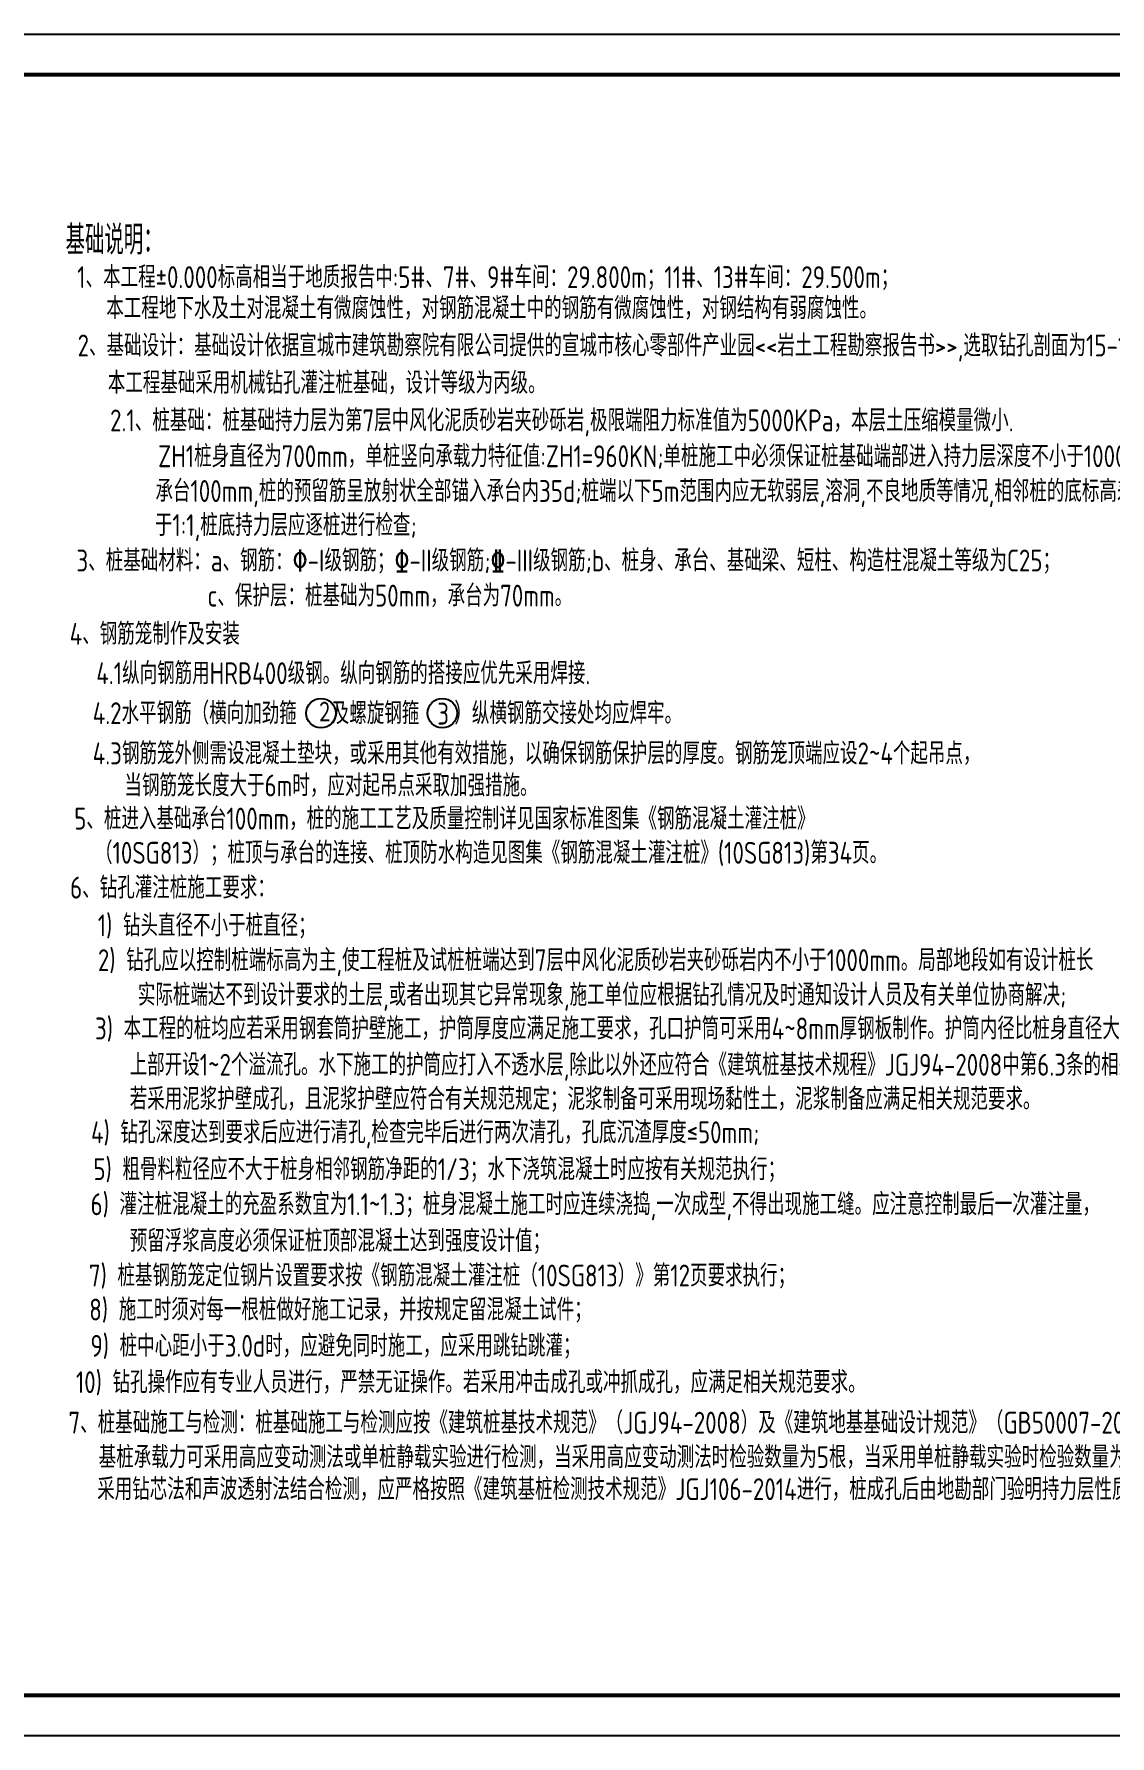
# Model space of a CAD drawing. Extents: x -2746917 to -971774, y -3334247 to -3250358.
# Drawn here: x -2319584 to -2293047, y -3316173 to -3274173 of the extents above; entities that cross this region are included whole.
import ezdxf

# ---------------------------------------------------------------- set-up
doc = ezdxf.new("R2010")
doc.units = 0
doc.header["$LTSCALE"] = 1000
doc.header["$MEASUREMENT"] = 0
doc.layers.get('0').update_dxf_attribs({"linetype": 'CONTINUOUS'})
doc.layers.add('PUB_TITLE', color=4, linetype='CONTINUOUS')
doc.layers.add('TEXT', color=7, linetype='CONTINUOUS')
doc.layers.add('yichutu', color=7, linetype='CONTINUOUS', true_color=0xffffff, plot=False)
doc.styles.add('hztxt', font='tssdeng.shx', dxfattribs={"width": 0.8, "bigfont": 'tssdchn.shx'})
doc.styles.add('TSSD_Rein', font='Tssdeng.shx', dxfattribs={"width": 0.75, "bigfont": 'hztxt.shx'})

# ---------------------------------------------------------------- blocks, each defined once
blk = doc.blocks.new('yct-743-420-74300-42000-100-2002.0')
at = {"layer": 'yichutu', "color": 7, "true_color": 0xffffff}
blk.add_lwpolyline([(0, 0), (0, 42000), (74300, 42000), (74300, 0)], close=True, dxfattribs=at)
blk = doc.blocks.new('A$C6B365CFD')
at = {"layer": 'PUB_TITLE'}
blk.add_lwpolyline([(-70467, -17093), (-70467, 24907), (3833, 24907), (3833, -17093)], close=True, dxfattribs=at)
at = {"layer": 'PUB_TITLE', "const_width": 100}
blk.add_lwpolyline([(2833, -16093), (2833, 23907), (-69753, 23907), (-69753, -16093), (2833, -16093)], dxfattribs=at)

msp = doc.modelspace()

# ---------------------------------------------------------------- linework, layer by layer
at = {"layer": 'TEXT'}
for centre in [(-2312508.18, -3290931.56), (-2309514.98, -3290931.56)]:
    msp.add_circle(centre, 363.9, dxfattribs=at)

# ---------------------------------------------------------------- block references
at = {"ltscale": 1.5}
msp.add_blockref('A$C6B365CFD', (-2283948.99, -3299080.41), dxfattribs=at)
at = {"layer": 'yichutu'}
msp.add_blockref('yct-743-420-74300-42000-100-2002.0', (-2354415.7, -3316173.05), dxfattribs=at)

# ---------------------------------------------------------------- texts
at = {"layer": 'TEXT'}
for s, height, style, width, p in [('基础说明：', 720, 'hztxt', 0.7, (-2318805.25, -3279613.97)), ('本工程地下水及土对混凝土有微腐蚀性，对钢筋混凝土中的钢筋有微腐蚀性，对钢结构有弱腐蚀性。', 540, 'TSSD_Rein', 0.8, (-2317801.93, -3281207.49, 120)), ('本工程基础采用机械钻孔灌注桩基础，设计等级为丙级。', 540, 'TSSD_Rein', 0.8, (-2317765.64, -3283050.5, 120)), ('2.1、桩基础：桩基础持力层为第7层中风化泥质砂岩夹砂砾岩,极限端阻力标准值为5000KPa，本层土压缩模量微小.', 540, 'TSSD_Rein', 0.8, (-2317708.44, -3283978.16, 120)), ('ZH1桩身直径为700mm，单桩竖向承载力特征值:ZH1=960KN;单桩施工中必须保证桩基础端部进入持力层深度不小于1000mm,桩顶嵌入', 540, 'TSSD_Rein', 0.8, (-2316523.7, -3284862.27, 120)), ('承台100mm,桩的预留筋呈放射状全部锚入承台内35d;桩端以下5m范围内应无软弱层,溶洞,不良地质等情况,相邻桩的底标高差与桩距比不得大', 540, 'TSSD_Rein', 0.8, (-2316590.76, -3285721.27, 120)), ('于1:1,桩底持力层应逐桩进行检查;', 540, 'TSSD_Rein', 0.8, (-2316603.09, -3286561.7, 120)), ('3、桩基础材料：a、钢筋：%%130-I级钢筋；%%131-II级钢筋;%%132-III级钢筋;b、桩身、承台、基础梁、短柱、构造柱混凝土等级为C25；', 540, 'TSSD_Rein', 0.8, (-2318538.4, -3287435.64, 120)), ('c、保护层：桩基础为50mm，承台为70mm。', 540, 'TSSD_Rein', 0.8, (-2315305.35, -3288302.55, 120)), ('4、钢筋笼制作及安装', 540, 'TSSD_Rein', 0.8, (-2318705.57, -3289245.69)), ('\u30004.1纵向钢筋用HRB400级钢。纵向钢筋的搭接应优先采用焊接.', 540, 'TSSD_Rein', 0.8, (-2318481.09, -3290217.89)), ('4.2水平钢筋（横向加劲箍\u3000\u3000及螺旋钢箍\u3000\u3000）纵横钢筋交接处均应焊牢。', 540, 'TSSD_Rein', 0.8, (-2318137.57, -3291203.9)), ('２', 540, 'TSSD_Rein', 0.8, (-2312631.31, -3291183.21)), ('3', 540, 'TSSD_Rein', 0.8, (-2309638.11, -3291214.86)), ('4.3钢筋笼外侧需设混凝土垫块，或采用其他有效措施，以确保钢筋保护层的厚度。钢筋笼顶端应设2~4个起吊点，', 540, 'TSSD_Rein', 0.8, (-2318137.57, -3292195.35)), ('当钢筋笼长度大于6m时，应对起吊点采取加强措施。', 540, 'TSSD_Rein', 0.8, (-2317354.09, -3292986.14)), ('5、桩进入基础承台100mm，桩的施工工艺及质量控制详见国家标准图集《钢筋混凝土灌注桩》', 540, 'TSSD_Rein', 0.8, (-2318593.64, -3293805.43)), ('   （10SG813）；桩顶与承台的连接、桩顶防水构造见图集《钢筋混凝土灌注桩》(10SG813)第34页。', 540, 'TSSD_Rein', 0.8, (-2318866.73, -3294648.18)), ('6、钻孔灌注桩施工要求：', 540, 'TSSD_Rein', 0.8, (-2318694.64, -3295507.77)), ('1) 钻头直径不小于桩直径；', 540, 'TSSD_Rein', 0.8, (-2318012.5, -3296440.84)), ('2) 钻孔应以控制桩端标高为主,使工程桩及试桩桩端达到7层中风化泥质砂岩夹砂砾岩内不小于1000mm。局部地段如有设计桩长', 540, 'TSSD_Rein', 0.8, (-2318008.79, -3297298.18)), ('实际桩端达不到设计要求的土层,或者出现其它异常现象,施工单位应根据钻孔情况及时通知设计人员及有关单位协商解决;  ', 540, 'TSSD_Rein', 0.8, (-2317023.4, -3298154.27)), ('3) 本工程的桩均应若采用钢套筒护壁施工，护筒厚度应满足施工要求，孔口护筒可采用4~8mm厚钢板制作。护筒内径比桩身直径大100mm，', 540, 'TSSD_Rein', 0.8, (-2318080.04, -3298984.06)), ('上部开设1~2个溢流孔。水下施工的护筒应打入不透水层,除此以外还应符合《建筑桩基技术规程》JGJ94-2008中第6.3条的相关要求。', 540, 'TSSD_Rein', 0.8, (-2317224.77, -3299879.07)), ('若采用泥浆护壁成孔，且泥浆护壁应符合有关规范规定；泥浆制备可采用现场黏性土，泥浆制备应满足相关规范要求。', 540, 'TSSD_Rein', 0.8, (-2317224.77, -3300722.84)), ('4) 钻孔深度达到要求后应进行清孔,检查完毕后进行两次清孔，孔底沉渣厚度≤50mm; ', 540, 'TSSD_Rein', 0.8, (-2318178.76, -3301546.84)), ('5) 粗骨料粒径应不大于桩身相邻钢筋净距的1/3；水下浇筑混凝土时应按有关规范执行；', 540, 'TSSD_Rein', 0.8, (-2318120.12, -3302457.05)), ('6) 灌注桩混凝土的充盈系数宜为1.1~1.3；桩身混凝土施工时应连续浇捣,一次成型,不得出现施工缝。应注意控制最后一次灌注量，', 540, 'TSSD_Rein', 0.8, (-2318189.2, -3303321.85)), ('预留浮浆高度必须保证桩顶部混凝土达到强度设计值； ', 540, 'TSSD_Rein', 0.8, (-2317224.19, -3304225.76)), ('7) 桩基钢筋笼定位钢片设置要求按《钢筋混凝土灌注桩（10SG813）》第12页要求执行；', 540, 'TSSD_Rein', 0.8, (-2318231.37, -3305080.46)), ('8) 施工时须对每一根桩做好施工记录，并按规定留混凝土试件；', 540, 'TSSD_Rein', 0.8, (-2318222.58, -3305920.44)), ('9) 桩中心距小于3.0d时，应避免同时施工，应采用跳钻跳灌；', 540, 'TSSD_Rein', 0.8, (-2318192.69, -3306815.84)), ('10) 钻孔操作应有专业人员进行，严禁无证操作。若采用冲击成孔或冲抓成孔，应满足相关规范要求。', 540, 'TSSD_Rein', 0.8, (-2318552.42, -3307713.55)), ('7、桩基础施工与检测：桩基础施工与检测应按《建筑桩基技术规范》（JGJ94-2008）及《建筑地基基础设计规范》（GB50007-2011）的有关规定执行,', 540, 'TSSD_Rein', 0.8, (-2318735.06, -3308711.7, 70.2)), ('基桩承载力可采用高应变动测法或单桩静载实验进行检测，当采用高应变动测法时检验数量为5根，当采用单桩静载实验时检验数量为3根；桩身完整性检测应', 540, 'TSSD_Rein', 0.8, (-2317989.55, -3309562.74, 70.2)), ('采用钻芯法和声波透射法结合检测，应严格按照《建筑基桩检测技术规范》JGJ106-2014进行，桩成孔后由地勘部门验明持力层性质后,方可进入桩身施工。', 540, 'TSSD_Rein', 0.8, (-2318026.24, -3310353.09, 70.2))]:
    msp.add_text(s, height=height, dxfattribs=dict(at, style=style, width=width)).set_placement(p)
at = {"layer": 'TEXT', "color": 1, "style": 'TSSD_Rein', "width": 0.8}
for s, p in [('1、本工程%%P0.000标高相当于地质报告中:5#、7#、9#车间：29.800m；11#、13#车间：29.500m；', (-2318520.33, -3280442.2, 120)), ("2、基础设计：基础设计依据宣城市建筑勘察院有限公司提供的宣城市核心零部件产业园<<岩土工程勘察报告书>>,选取钻孔剖面为15-15'~40-40'剖面。", (-2318509.32, -3282129.09, 120))]:
    msp.add_text(s, height=540, dxfattribs=at).set_placement(p)

doc.saveas('drawing.dxf')
